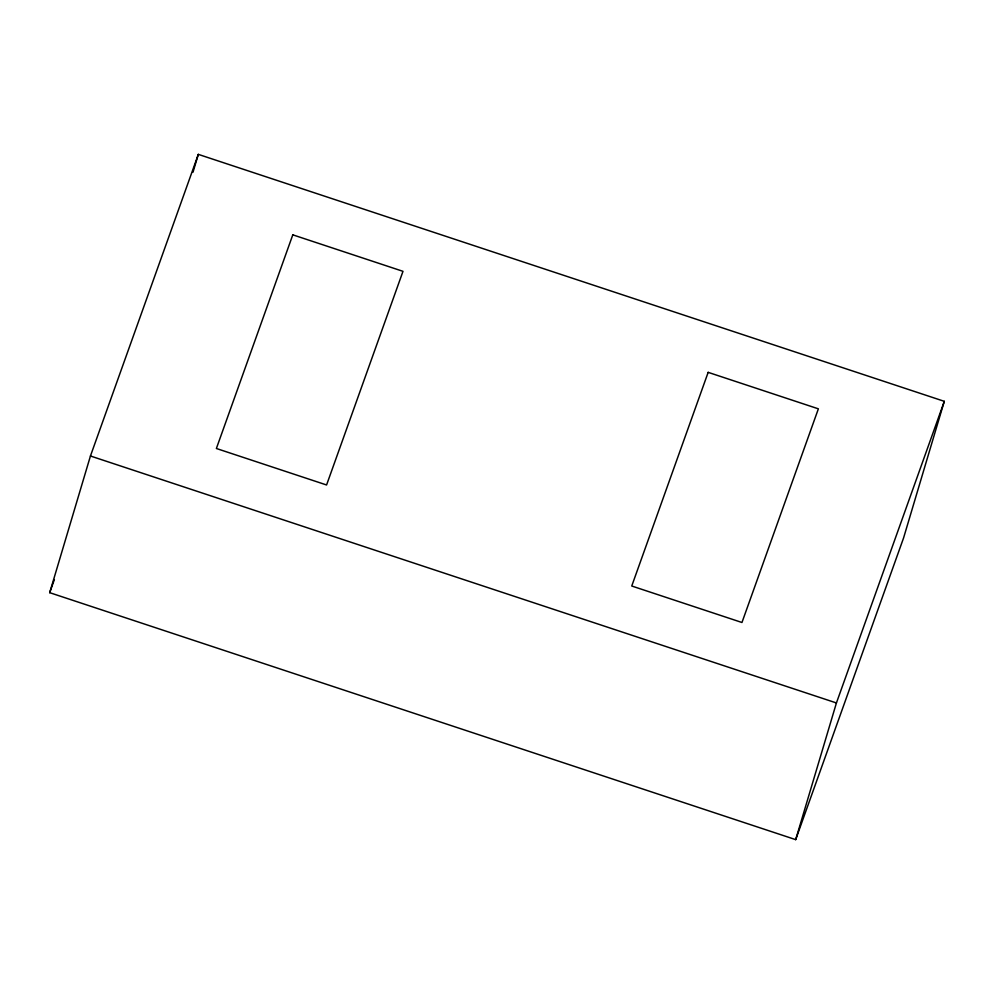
<?xml version="1.0" encoding="UTF-8"?>
<svg xmlns="http://www.w3.org/2000/svg" width="994" height="994" viewBox="0 0 994 994"><rect width="100%" height="100%" fill="white"/><g stroke="black" fill="none" stroke-linecap="round" stroke-linejoin="round"><path stroke-width="1.49" d="M49.7 592.673L90.442 455.998L198.315 154.368L944.3 401.327L903.558 538.002L795.685 839.632L49.7 592.673L54.384 579.552M193.01 172.198L198.315 154.368M795.685 839.632L836.426 702.957L944.3 401.327M90.442 455.998L836.426 702.957M292.795 234.832L216.381 448.493L326.579 484.973L402.992 271.325L292.795 234.832M708.163 372.352L631.749 586.013L741.959 622.492L818.373 408.832L708.163 372.352"/></g></svg>
